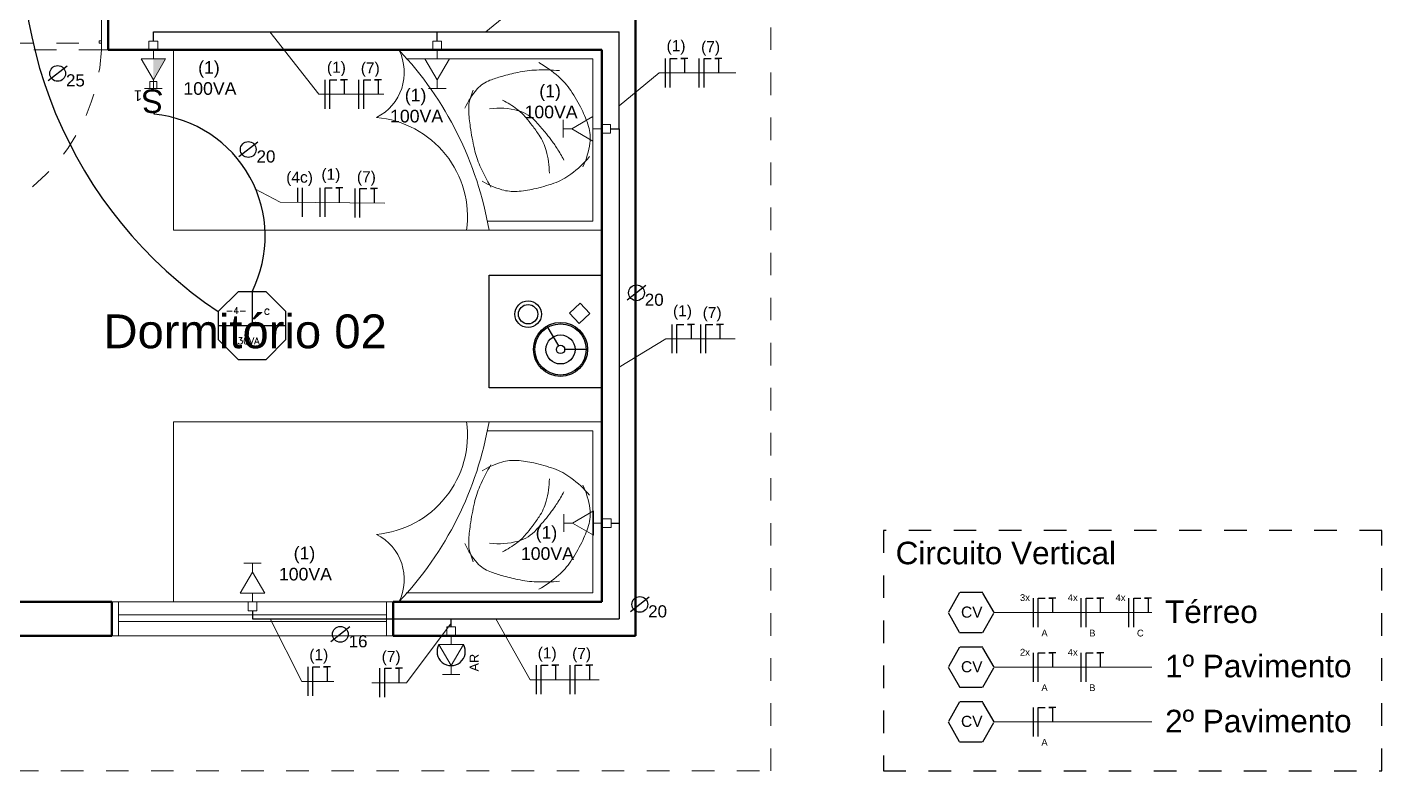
# Model space of a CAD drawing. Header units: inches. Extents: x 179598 to 179981, y 9195975 to 9196075.
# Drawn here: x 179651.48 to 179657.49, y 9196022.02 to 9196025.32 of the extents above; entities that cross this region are included whole.
import ezdxf

# ---------------------------------------------------------------- set-up
doc = ezdxf.new("R2010")
doc.units = ezdxf.units.IN
doc.header["$LTSCALE"] = 0.05
doc.header["$MEASUREMENT"] = 0
for name, pattern in [('CONTINU', [0]), ('DASH2', [0.75, 0.5, -0.25]), ('DASHED2', [0.375, 0.25, -0.125]), ('HIDDEN', [0.375, 0.25, -0.125]), ('HIDDEN2', [0.1875, 0.125, -0.0625])]:
    doc.linetypes.add(name, pattern=pattern)
for name, color, linetype in [('Electric', 10, 'Continuous'), ('ILUMINAÇÃO', 3, 'Continuous'), ('LAYOUT', 7, 'CONTINU'), ('PTO', 1, 'Continuous'), ('TEP', 40, 'DASH2'), ('TEXTO', 250, 'Continuous')]:
    doc.layers.add(name, color=color, linetype=linetype)
for name, color, linetype, lineweight in [('Eletrodutos', 220, 'Continuous', 25), ('ESQUADRIA', 7, 'Continuous', 5), ('FNT', 30, 'Continuous', 25), ('HASTES', 250, 'Continuous', 25), ('NOTAS', 180, 'Continuous', 25), ('PAREDE', 7, 'Continuous', 50), ('PROJEÇÃO', 7, 'DASHED2', 0), ('TamanhoEletroduto', 174, 'Continuous', 30)]:
    doc.layers.add(name, color=color, linetype=linetype, lineweight=lineweight)
doc.styles.add('Cota', font='arial.ttf')
doc.styles.add('R_60_1-100', font='swissl.ttf', dxfattribs={"height": 0.15})
doc.styles.get("Standard").update_dxf_attribs({"font": ''})
doc.styles.get('Standard').set_extended_font_data('txt.shx')

# ---------------------------------------------------------------- blocks, each defined once
blk = doc.blocks.new('A$C786F5E89')
at = {"layer": 'LAYOUT', "lineweight": 20}
for p, q in [((0.04, 1.86), (0.04, 1.0317)), ((0.76, 1.86), (0.04, 1.86)), ((0.76, 1.3934), (0.76, 1.86))]:
    blk.add_line(p, q, dxfattribs=at)
blk.add_lwpolyline([(0.8, 1.9), (0, 1.9), (0, 0), (0.8, 0)], close=True, dxfattribs=at)
for points in [[(0.0564, 1.6211, -0.050543), (0.1181, 1.7076, -0.064376), (0.1807, 1.7628, -0.03352), (0.2637, 1.8109, -0.039598), (0.3391, 1.8411, -0.109626), (0.414, 1.8473, -0.0754), (0.5181, 1.8166)], [(0.4735, 1.8457, -0.057152), (0.5509, 1.7633, -0.075208), (0.5915, 1.6873, -0.030275), (0.6169, 1.5986, -0.036967), (0.6278, 1.5239, -0.089016), (0.6206, 1.4571, -0.061822), (0.5824, 1.3687)], [(0.0918, 1.712, 0.034352), (0.0891, 1.6099, 0.04249), (0.0995, 1.5278, 0.015911), (0.1173, 1.4565, 0.020937), (0.1347, 1.4035, 0.121269), (0.1729, 1.3477, 0.080025), (0.2586, 1.2929)], [(0.2613, 1.4015, -0.103492), (0.2701, 1.5298, -0.14369), (0.3198, 1.6091, -0.007817), (0.3642, 1.6473, -0.010698), (0.3977, 1.674, -0.020146), (0.4368, 1.7014, -0.015912), (0.4887, 1.7324)], [(0.2223, 1.4599, -0.040593), (0.2626, 1.5236, -0.055645), (0.3003, 1.5637, -0.015363), (0.3347, 1.5911, -0.01263), (0.3782, 1.6221, -0.082628), (0.4468, 1.6534, -0.061291), (0.5471, 1.6675)], [(0.6089, 1.4081, -0.033461), (0.514, 1.3593, -0.04596), (0.44, 1.3351, -0.01901), (0.3418, 1.3166, -0.025886), (0.2687, 1.3095, -0.088683), (0.2128, 1.3169, -0.020726), (0.178, 1.3297)]]:
    blk.add_lwpolyline(points, format="xyb", dxfattribs=at)
for centre, radius, start, end in [((1.0634, -0.1268), 1.5493, 99.78806, 133.34204), ((0.7407, 0.8616), 0.4424, 82.30103, 175.01858), ((0.1, 0.8), 0.2236, 26.56505, 116.56505)]:
    blk.add_arc(centre, radius, start, end, dxfattribs=at)
blk = doc.blocks.new('A$C73877B83')
at = {"layer": 'LAYOUT'}
for p, q in [((0.2747, 0.243), (0.1867, 0.1922)), ((0.1708, 0.063), (0.1708, 0.1646))]:
    blk.add_line(p, q, dxfattribs=at)
for points in [[(0.5, 0), (0, 0), (0, 0.5), (0.5, 0.5)], [(0.2859, 0.1004), (0.3301, 0.0532), (0.3754, 0.0957), (0.3312, 0.1428)]]:
    blk.add_lwpolyline(points, close=True, dxfattribs=at)
for centre, radius in [((0.3271, 0.3269), 0.059), ((0.3271, 0.3269), 0.043), ((0.1708, 0.183), 0.12), ((0.1708, 0.183), 0.1136), ((0.1708, 0.183), 0.0646), ((0.1708, 0.183), 0.0184)]:
    blk.add_circle(centre, radius, dxfattribs=at)
blk = doc.blocks.new('A$C39A72CA2')
at = {"layer": 'ESQUADRIA'}
for points in [[(0, 0), (0.03, 0), (0.03, 0.15), (0, 0.15)], [(1.22, 0), (0.03, 0), (0.03, 0.15), (1.22, 0.15)], [(1.22, 0), (1.25, 0), (1.25, 0.15), (1.22, 0.15)], [(0.03, 0.0576), (1.22, 0.0576), (1.22, 0.0876), (0.03, 0.0876)]]:
    blk.add_lwpolyline(points, close=True, dxfattribs=at)
blk = doc.blocks.new('PORTA80_PB')
at = {"layer": 'ESQUADRIA'}
for p, q in [((0.02, 0.9055), (0.0125, 0.9055)), ((0.02, 0.9055), (0.02, 0.7763)), ((0.065, 0.9055), (0.065, 0.7763)), ((0.065, 0.9055), (0.0725, 0.9055)), ((0.0036, 0.8955), (0.0002, 0.8755)), ((0.0075, 0.8755), (0.0002, 0.8755)), ((0.0105, 0.8955), (0.0036, 0.8955)), ((0.03, 0.8955), (0.02, 0.8955)), ((0.03, 0.8755), (0.02, 0.8755)), ((0.055, 0.8955), (0.065, 0.8955)), ((0.055, 0.8755), (0.065, 0.8755)), ((0.0745, 0.8955), (0.0814, 0.8955)), ((0.0775, 0.8755), (0.0848, 0.8755)), ((0.0814, 0.8955), (0.0848, 0.8755)), ((0.83, 0), (0.03, 0))]:
    blk.add_line(p, q, dxfattribs=at)
for points in [[(0.03, 0.15), (0.055, 0.15), (0.055, 0.95), (0.03, 0.95)], [(0, 0), (0.03, 0), (0.03, 0.15), (0, 0.15)], [(0.83, 0), (0.86, 0), (0.86, 0.15), (0.83, 0.15)], [(0.04, 0.11), (0.03, 0.11), (0.03, 0.12), (0.04, 0.12)], [(0.82, 0.12), (0.83, 0.12), (0.83, 0.11), (0.82, 0.11)]]:
    blk.add_lwpolyline(points, close=True, dxfattribs=at)
at = {"layer": 'ESQUADRIA', "linetype": 'HIDDEN2'}
blk.add_lwpolyline([(0.03, 0.12), (0.83, 0.12), (0.83, 0.15), (0.03, 0.15)], close=True, dxfattribs=at)
at = {"layer": 'ESQUADRIA'}
for centre, radius, start, end in [((0.4334, 0.8257), 0.4284, 169.26017, 186.65508), ((-0.3484, 0.8257), 0.4284, 353.34492, 10.73983), ((0.0139, 0.7771), 0.00614, 187.18725, 352.0859), ((0.0711, 0.7771), 0.00614, 187.9141, 352.81275)]:
    blk.add_arc(centre, radius, start, end, dxfattribs=at)
at = {"layer": 'ESQUADRIA', "linetype": 'HIDDEN', "ltscale": 0.4}
blk.add_arc((-0.0154, 0.1046), 0.8466, 3.07158, 86.92842, dxfattribs=at)
blk = doc.blocks.new('ta30')
at = {"lineweight": 5}
for p, q in [((-0.139, 0.1), (0, 0.34)), ((-0.1, 0.44), (0.1, 0.44)), ((0, 0.44), (0, 0.34)), ((0.139, 0.1), (0, 0.34)), ((-0.139, 0.1), (0.139, 0.1)), ((-0.05, 0), (-0.05, -0.1)), ((-0.05, 0), (0.05, 0)), ((0, 0.1), (0, 0)), ((0.05, 0), (0.05, -0.1)), ((-0.05, -0.1), (0.05, -0.1))]:
    blk.add_line(p, q, dxfattribs=at)
blk = doc.blocks.new('TA100')
at = {"lineweight": 5}
for p, q in [((-0.139, 0.1), (0, 0.34)), ((-0.1, 0.44), (0.1, 0.44)), ((0, 0.44), (0, 0.34)), ((0.139, 0.1), (0, 0.34)), ((-0.139, 0.1), (0, 0.1)), ((-0.05, 0), (0.05, 0)), ((-0.05, 0), (-0.05, -0.1)), ((0, 0.1), (0, 0)), ((0, 0.1), (0.139, 0.1)), ((0.05, 0), (0.05, -0.1)), ((-0.05, -0.1), (0.05, -0.1))]:
    blk.add_line(p, q, dxfattribs=at)
blk.add_solid([(0, 0.1), (0, 0.34), (-0.139, 0.1)], dxfattribs=at)
blk = doc.blocks.new('Iluminação1')
at = {"layer": 'ILUMINAÇÃO'}
for p, q in [((0, 0.15), (0, 0)), ((-0.15, 0), (0.15, 0))]:
    blk.add_line(p, q, dxfattribs=at)
blk.add_lwpolyline([(-0.0621, 0.15), (-0.15, 0.0621), (-0.15, -0.0621), (-0.0621, -0.15), (0.0621, -0.15), (0.15, -0.0621), (0.15, 0.0621), (0.0621, 0.15)], close=True, dxfattribs=at)
blk = doc.blocks.new('LinguaNoSeu')
at = {"layer": 'Electric', "linetype": 'CONTINU', "lineweight": 20}
blk.add_lwpolyline([(179679.5062, 9196029.819), (179679.5453, 9196029.819), (179679.5453, 9196029.8581), (179679.5062, 9196029.8581), (179679.5062, 9196029.819), (179679.5062, 9196029.8581), (179679.5258, 9196029.8581), (179679.5258, 9196029.8971), (179679.5799, 9196029.8971), (179679.5258, 9196029.9909), (179679.4716, 9196029.8971), (179679.5258, 9196029.8971), (179679.5799, 9196029.8971), (179679.5258, 9196029.9909), (179679.5258, 9196030.0299), (179679.5648, 9196030.0299), (179679.4867, 9196030.0299)], dxfattribs=at)
at = {"layer": 'PTO', "linetype": 'CONTINU', "lineweight": 30}
blk.add_arc((179679.5258, 9196029.9284), 0.0625, 330, 210, dxfattribs=at)
at = {"layer": 'Electric', "linetype": 'CONTINU', "lineweight": 20, "style": 'Cota'}
blk.add_text('AR', height=0.0407, rotation=270, dxfattribs=at).set_placement((179679.4031, 9196030.017))
blk = doc.blocks.new('Interruptor1W')
at = {"layer": 'ILUMINAÇÃO', "linetype": 'CONTINU', "lineweight": 20}
blk.add_lwpolyline([(179675.1845, 9196027.4212), (179675.2236, 9196027.4212), (179675.2236, 9196027.4602), (179675.1845, 9196027.4602)], close=True, dxfattribs=at)
at = {"layer": 'ILUMINAÇÃO', "linetype": 'CONTINU', "lineweight": 20, "attachment_point": 1, "style": 'Cota'}
for s, width, insert, char_height in [('S', 0.319218, (179675.1488, 9196027.592), 0.1276), ('1', 0.07511, (179675.265, 9196027.5265), 0.0573)]:
    blk.add_mtext_dynamic_manual_height_columns(s, width=width, gutter_width=0.75, heights=[0], dxfattribs=dict(at, insert=insert, char_height=char_height))
blk = doc.blocks.new('Interruptor1')
at = {"layer": 'ILUMINAÇÃO', "linetype": 'CONTINU', "lineweight": 35}
blk.add_line((179678.1328, 9196024.8734), (179678.1328, 9196024.8825), dxfattribs=at)
at = {"layer": 'ILUMINAÇÃO', "linetype": 'CONTINU', "lineweight": 20}
blk.add_blockref('Interruptor1W', (2.9333, -2.7169), dxfattribs=at)

msp = doc.modelspace()

# ---------------------------------------------------------------- linework, layer by layer
at = {"layer": 'Eletrodutos', "linetype": 'CONTINU', "lineweight": 30}
for p, q in [((179652.0381, 9196025.2995), (179654.1055, 9196025.2995)), ((179652.0381, 9196025.2581), (179652.0381, 9196025.2995)), ((179653.2979, 9196025.2581), (179653.2979, 9196025.2995)), ((179654.1055, 9196024.869), (179654.1055, 9196025.2995)), ((179654.0671, 9196024.869), (179654.1055, 9196024.869)), ((179654.1055, 9196024.869), (179654.1055, 9196022.694)), ((179654.0702, 9196023.119), (179654.1055, 9196023.119)), ((179652.4781, 9196022.7299), (179652.4781, 9196022.694)), ((179652.4781, 9196022.694), (179654.1055, 9196022.694)), ((179653.3597, 9196022.6565), (179653.3597, 9196022.694))]:
    msp.add_line(p, q, dxfattribs=at)
at = {"layer": 'Eletrodutos', "color": 32, "linetype": 'HIDDEN', "lineweight": 30, "true_color": 0xcd6928}
for points in [[(179655.6163, 9196022.8102), (179655.565, 9196022.7215), (179655.6163, 9196022.6327), (179655.7188, 9196022.6327), (179655.77, 9196022.7215), (179655.7188, 9196022.8102)], [(179655.6163, 9196022.5677), (179655.565, 9196022.4789), (179655.6163, 9196022.3902), (179655.7188, 9196022.3902), (179655.77, 9196022.4789), (179655.7188, 9196022.5677)], [(179655.6163, 9196022.3252), (179655.565, 9196022.2364), (179655.6163, 9196022.1476), (179655.7188, 9196022.1476), (179655.77, 9196022.2364), (179655.7188, 9196022.3252)]]:
    msp.add_lwpolyline(points, close=True, dxfattribs=at)
at = {"layer": 'Eletrodutos', "linetype": 'CONTINU', "lineweight": 30}
for centre, radius, start, end in [((179653.4219, 9196025.6924), 1.9681, 168.9698, 236.16423), ((179651.9897, 9196024.3911), 0.5448, 333.21368, 84.51666)]:
    msp.add_arc(centre, radius, start, end, dxfattribs=at)
at = {"layer": 'FNT', "linetype": 'CONTINU', "lineweight": 30}
for p, q in [((179654.309, 9196025.181), (179654.309, 9196025.0524)), ((179654.4595, 9196025.181), (179654.4595, 9196025.0524)), ((179652.7985, 9196025.0867), (179652.7985, 9196024.9582)), ((179652.9491, 9196025.0867), (179652.9491, 9196024.9582)), ((179652.6771, 9196024.607), (179652.6771, 9196024.5427)), ((179652.7771, 9196024.607), (179652.7771, 9196024.4784)), ((179652.9318, 9196024.6039), (179652.9318, 9196024.4753)), ((179654.3384, 9196024.001), (179654.3384, 9196023.8725)), ((179654.4664, 9196024.001), (179654.4664, 9196023.8725)), ((179655.9422, 9196022.7857), (179655.9422, 9196022.6572)), ((179656.1543, 9196022.7857), (179656.1543, 9196022.6572)), ((179656.3664, 9196022.7857), (179656.3664, 9196022.6572)), ((179656.3664, 9196022.7857), (179656.3664, 9196022.6572)), ((179655.9422, 9196022.5432), (179655.9422, 9196022.4147)), ((179656.1543, 9196022.5432), (179656.1543, 9196022.4147)), ((179652.723, 9196022.4803), (179652.723, 9196022.3518)), ((179653.0417, 9196022.4748), (179653.0417, 9196022.3462)), ((179653.7365, 9196022.4881), (179653.7365, 9196022.3596)), ((179653.8871, 9196022.4881), (179653.8871, 9196022.3596)), ((179655.9422, 9196022.3007), (179655.9422, 9196022.1721))]:
    msp.add_line(p, q, dxfattribs=at)
for points in [[(179654.3321, 9196025.0524), (179654.3321, 9196025.181), (179654.363, 9196025.181)], [(179654.4105, 9196025.181), (179654.3796, 9196025.181), (179654.3951, 9196025.181), (179654.3951, 9196025.1167)], [(179654.4826, 9196025.0524), (179654.4826, 9196025.181), (179654.5135, 9196025.181)], [(179654.5611, 9196025.181), (179654.5302, 9196025.181), (179654.5456, 9196025.181), (179654.5456, 9196025.1167)], [(179652.8216, 9196024.9582), (179652.8216, 9196025.0867), (179652.8525, 9196025.0867)], [(179652.9001, 9196025.0867), (179652.8692, 9196025.0867), (179652.8846, 9196025.0867), (179652.8846, 9196025.0224)], [(179652.9722, 9196024.9582), (179652.9722, 9196025.0867), (179653.0031, 9196025.0867)], [(179653.0506, 9196025.0867), (179653.0197, 9196025.0867), (179653.0352, 9196025.0867), (179653.0352, 9196025.0224)], [(179652.7001, 9196024.4784), (179652.7001, 9196024.607), (179652.7001, 9196024.607)], [(179652.8002, 9196024.4784), (179652.8002, 9196024.607), (179652.8311, 9196024.607)], [(179652.8787, 9196024.607), (179652.8478, 9196024.607), (179652.8632, 9196024.607), (179652.8632, 9196024.5427)], [(179652.9549, 9196024.4753), (179652.9549, 9196024.6039), (179652.9858, 9196024.6039)], [(179653.0333, 9196024.6039), (179653.0024, 9196024.6039), (179653.0179, 9196024.6039), (179653.0179, 9196024.5396)], [(179654.3615, 9196023.8725), (179654.3615, 9196024.001), (179654.3924, 9196024.001)], [(179654.4399, 9196024.001), (179654.409, 9196024.001), (179654.4245, 9196024.001), (179654.4245, 9196023.9368)], [(179654.4895, 9196023.8725), (179654.4895, 9196024.001), (179654.5204, 9196024.001)], [(179654.5679, 9196024.001), (179654.537, 9196024.001), (179654.5525, 9196024.001), (179654.5525, 9196023.9368)], [(179655.9653, 9196022.6572), (179655.9653, 9196022.7857), (179655.9962, 9196022.7857)], [(179656.0437, 9196022.7857), (179656.0128, 9196022.7857), (179656.0283, 9196022.7857), (179656.0283, 9196022.7215)], [(179656.1774, 9196022.6572), (179656.1774, 9196022.7857), (179656.2083, 9196022.7857)], [(179656.2558, 9196022.7857), (179656.2249, 9196022.7857), (179656.2404, 9196022.7857), (179656.2404, 9196022.7215)], [(179656.3895, 9196022.6572), (179656.3895, 9196022.7857), (179656.4204, 9196022.7857)], [(179656.3895, 9196022.6572), (179656.3895, 9196022.7857), (179656.4204, 9196022.7857)], [(179656.4679, 9196022.7857), (179656.437, 9196022.7857), (179656.4525, 9196022.7857), (179656.4525, 9196022.7215)], [(179656.4679, 9196022.7857), (179656.437, 9196022.7857), (179656.4525, 9196022.7857), (179656.4525, 9196022.7215)], [(179655.9653, 9196022.4147), (179655.9653, 9196022.5432), (179655.9962, 9196022.5432)], [(179656.0437, 9196022.5432), (179656.0128, 9196022.5432), (179656.0283, 9196022.5432), (179656.0283, 9196022.4789)], [(179656.1774, 9196022.4147), (179656.1774, 9196022.5432), (179656.2083, 9196022.5432)], [(179656.2558, 9196022.5432), (179656.2249, 9196022.5432), (179656.2404, 9196022.5432), (179656.2404, 9196022.4789)], [(179652.7461, 9196022.3518), (179652.7461, 9196022.4803), (179652.777, 9196022.4803)], [(179652.8245, 9196022.4803), (179652.7936, 9196022.4803), (179652.8091, 9196022.4803), (179652.8091, 9196022.4161)], [(179653.0648, 9196022.3462), (179653.0648, 9196022.4748), (179653.0957, 9196022.4748)], [(179653.1432, 9196022.4748), (179653.1123, 9196022.4748), (179653.1278, 9196022.4748), (179653.1278, 9196022.4105)], [(179653.7596, 9196022.3596), (179653.7596, 9196022.4881), (179653.7905, 9196022.4881)], [(179653.8381, 9196022.4881), (179653.8072, 9196022.4881), (179653.8226, 9196022.4881), (179653.8226, 9196022.4239)], [(179653.9102, 9196022.3596), (179653.9102, 9196022.4881), (179653.9411, 9196022.4881)], [(179653.9886, 9196022.4881), (179653.9577, 9196022.4881), (179653.9732, 9196022.4881), (179653.9732, 9196022.4239)], [(179655.9653, 9196022.1721), (179655.9653, 9196022.3007), (179655.9962, 9196022.3007)], [(179656.0437, 9196022.3007), (179656.0128, 9196022.3007), (179656.0283, 9196022.3007), (179656.0283, 9196022.2364)]]:
    msp.add_lwpolyline(points, dxfattribs=at)
at = {"layer": 'HASTES', "linetype": 'CONTINU', "lineweight": 20}
for p, q in [((179652.6011, 9196024.5427), (179652.488, 9196024.602)), ((179653.1618, 9196022.4105), (179653.3597, 9196022.6752)), ((179653.1618, 9196022.4105), (179653.007, 9196022.4105))]:
    msp.add_line(p, q, dxfattribs=at)
for points in [[(179653.5134, 9196025.2995), (179653.6915, 9196025.4457), (179653.9869, 9196025.4457)], [(179652.5556, 9196025.2995), (179652.773, 9196025.0224), (179653.0608, 9196025.0224)], [(179654.1055, 9196024.9704), (179654.2835, 9196025.1167), (179654.6226, 9196025.1167)], [(179653.0657, 9196024.5396), (179653.0657, 9196024.5396), (179652.6011, 9196024.5427)], [(179654.1055, 9196023.8104), (179654.3129, 9196023.9368), (179654.6199, 9196023.9368)], [(179656.4696, 9196022.7215), (179656.4696, 9196022.7215), (179655.77, 9196022.7215)], [(179652.557, 9196022.694), (179652.6975, 9196022.4161), (179652.8388, 9196022.4161)], [(179653.5582, 9196022.694), (179653.711, 9196022.4239), (179654.0169, 9196022.4239)], [(179656.4696, 9196022.4789), (179656.4696, 9196022.4789), (179655.77, 9196022.4789)], [(179656.4696, 9196022.2364), (179656.4696, 9196022.2364), (179655.77, 9196022.2364)]]:
    msp.add_lwpolyline(points, dxfattribs=at)
at = {"layer": 'PAREDE'}
for p, q in [((179651.8381, 9196025.219), (179651.8381, 9196025.369)), ((179654.1781, 9196022.619), (179654.1781, 9196025.369)), ((179654.0281, 9196025.219), (179651.8381, 9196025.219)), ((179654.0281, 9196022.769), (179654.0281, 9196025.219)), ((179651.8531, 9196022.769), (179650.9281, 9196022.769)), ((179651.8531, 9196022.619), (179651.8531, 9196022.769)), ((179654.0281, 9196022.769), (179653.1031, 9196022.769)), ((179653.1031, 9196022.619), (179653.1031, 9196022.769)), ((179651.8531, 9196022.619), (179650.7781, 9196022.619)), ((179654.1781, 9196022.619), (179653.1031, 9196022.619))]:
    msp.add_line(p, q, dxfattribs=at)
at = {"layer": 'PROJEÇÃO'}
msp.add_lwpolyline([(179646.8281, 9196027.319), (179646.8281, 9196022.019), (179654.7781, 9196022.019), (179654.7781, 9196025.919), (179654.7781, 9196025.919), (179654.7781, 9196026.469), (179654.7781, 9196026.469), (179654.7781, 9196030.419), (179654.7781, 9196030.419), (179654.7781, 9196031.069), (179654.7781, 9196031.069), (179654.7781, 9196034.969), (179654.7781, 9196034.969), (179654.7781, 9196035.569), (179654.7781, 9196035.569), (179654.7781, 9196039.469), (179649.9781, 9196039.469), (179649.9781, 9196038.819), (179646.8281, 9196038.819), (179646.8281, 9196033.269)], dxfattribs=at)
at = {"layer": 'TamanhoEletroduto', "linetype": 'CONTINU'}
for p, q in [((179651.6553, 9196025.1476), (179651.5716, 9196025.0821)), ((179652.5011, 9196024.8099), (179652.4174, 9196024.7443)), ((179654.2241, 9196024.1739), (179654.1403, 9196024.1083)), ((179654.239, 9196022.7908), (179654.1553, 9196022.7252)), ((179652.9096, 9196022.658), (179652.8259, 9196022.5924))]:
    msp.add_line(p, q, dxfattribs=at)
for centre in [(179651.6135, 9196025.1148), (179652.4593, 9196024.7771), (179654.1822, 9196024.1411), (179654.1971, 9196022.758), (179652.8678, 9196022.6252)]:
    msp.add_circle(centre, 0.035, dxfattribs=at)
at = {"layer": 'TEXTO', "linetype": 'HIDDEN', "lineweight": 30}
msp.add_lwpolyline([(179655.2781, 9196022.019), (179657.4904, 9196022.019), (179657.4904, 9196023.0867), (179655.2781, 9196023.0867)], close=True, dxfattribs=at)

# ---------------------------------------------------------------- block references
at = {"layer": 'ESQUADRIA', "xscale": -1, "rotation": 180}
for name, p in [('PORTA80_PB', (179650.9781, 9196025.369)), ('A$C39A72CA2', (179651.8531, 9196022.769))]:
    msp.add_blockref(name, p, dxfattribs=at)
at = {"layer": 'ILUMINAÇÃO', "linetype": 'CONTINU', "lineweight": 40, "xscale": 0.817129049023036, "yscale": 0.817129049023036, "zscale": 0.817129049023036, "rotation": 180}
msp.add_blockref('Interruptor1', (326472.2635, 16710364.0005), dxfattribs=at)
at = {"layer": 'LAYOUT', "lineweight": 20}
for name, p, rotation in [('A$C786F5E89', (179652.1281, 9196025.219), 270), ('A$C73877B83', (179654.0281, 9196023.719), 90)]:
    msp.add_blockref(name, p, dxfattribs=dict(at, rotation=rotation))
at = {"layer": 'LAYOUT', "lineweight": 20, "xscale": -1, "rotation": 270}
msp.add_blockref('A$C786F5E89', (179652.1281, 9196022.769), dxfattribs=at)
at = {"layer": 'PTO'}
for name, p, xscale, yscale, zscale, rotation in [('TA100', (179652.0381, 9196025.219), 0.3906251953034037, 0.3906251953034037, 0.3906251953034037, 180), ('ta30', (179653.2979, 9196025.219), 0.3906251953034036, 0.3906251953034036, 0.3906251953034036, 180), ('ta30', (179654.0281, 9196024.869), 0.3906251953034037, 0.3906251953034037, 0.3906251953034037, 90.00000000000001), ('ta30', (179654.0311, 9196023.119), 0.3906251953034037, 0.3906251953034037, 0.3906251953034037, 90.00000000000001)]:
    msp.add_blockref(name, p, dxfattribs=dict(at, xscale=xscale, yscale=yscale, zscale=zscale, rotation=rotation))
at = {"layer": 'PTO', "xscale": 0.3906251953034036, "yscale": 0.3906251953034036, "zscale": 0.3906251953034036}
msp.add_blockref('ta30', (179652.4781, 9196022.769), dxfattribs=at)
at = {"layer": 'PTO', "linetype": 'CONTINU', "lineweight": 30, "rotation": 180}
msp.add_blockref('LinguaNoSeu', (359332.8855, 18392052.477), dxfattribs=at)
at = {"layer": 'TEP'}
msp.add_blockref('Iluminação1', (179652.476, 9196023.9956), dxfattribs=at)

# ---------------------------------------------------------------- texts
at = {"color": 3, "insert": (179652.5277, 9196024.082), "char_height": 0.0378, "attachment_point": 1}
msp.add_mtext_dynamic_manual_height_columns('c', width=0.270453, gutter_width=1, heights=[0], dxfattribs=at)
at = {"layer": 'FNT', "linetype": 'CONTINU', "lineweight": 20, "attachment_point": 1, "style": 'Cota'}
for s, width, insert, char_height in [('(1)', 0.040202, (179654.3157, 9196025.2625), 0.04926), ('(7)', 0.040202, (179654.4691, 9196025.258), 0.04926), ('(1)', 0.040202, (179652.8083, 9196025.1668), 0.04926), ('(7)', 0.040202, (179652.9587, 9196025.1638), 0.04926), ('(1)', 0.040202, (179652.784, 9196024.6922), 0.04926), ('(4c)', 0.040202, (179652.6277, 9196024.679), 0.04926), ('(7)', 0.040202, (179652.9414, 9196024.6809), 0.04926), ('(1)', 0.040202, (179654.3443, 9196024.0858), 0.04926), ('(7)', 0.040202, (179654.476, 9196024.0781), 0.04926), ('Circuito Vertical', 1.166815, (179655.3324, 9196023.0362), 0.1), ('\\pi0.06;3x', 0.515769, (179655.8241, 9196022.8033), 0.03), ('\\pi0.06;4x', 0.515769, (179656.0362, 9196022.8033), 0.03), ('\\pi0.06;4x', 0.515769, (179656.2483, 9196022.8033), 0.03), ('Térreo', 0.515769, (179656.5283, 9196022.7754), 0.1), ('\\pi0.01998;CV', 0.131593, (179655.6024, 9196022.7485), 0.049265), ('\\pi0.06;A', 0.515769, (179655.9191, 9196022.6457), 0.03), ('\\pi0.06;B', 0.515769, (179656.1312, 9196022.6457), 0.03), ('\\pi0.06;C', 0.515769, (179656.3433, 9196022.6457), 0.03), ('\\pi0.06;C', 0.515769, (179656.3433, 9196022.6457), 0.03), ('(1)', 0.040202, (179652.7302, 9196022.5595), 0.04926), ('(7)', 0.040202, (179653.0513, 9196022.5518), 0.04926), ('(1)', 0.040202, (179653.7438, 9196022.5673), 0.04926), ('(7)', 0.040202, (179653.8967, 9196022.5652), 0.04926), ('\\pi0.06;2x', 0.515769, (179655.8241, 9196022.5608), 0.03), ('\\pi0.06;4x', 0.515769, (179656.0362, 9196022.5608), 0.03), ('1º Pavimento', 0.990799, (179656.5283, 9196022.5345), 0.1), ('\\pi0.01998;CV', 0.131593, (179655.6024, 9196022.506), 0.049265), ('\\pi0.06;A', 0.515769, (179655.9191, 9196022.4032), 0.03), ('\\pi0.06;B', 0.515769, (179656.1312, 9196022.4032), 0.03), ('2º Pavimento', 0.861438, (179656.5283, 9196022.2903), 0.1), ('\\pi0.01998;CV', 0.131593, (179655.6024, 9196022.2635), 0.049265), ('\\pi0.06;A', 0.515769, (179655.9191, 9196022.1607), 0.03)]:
    msp.add_mtext_dynamic_manual_height_columns(s, width=width, gutter_width=0.5, heights=[0], dxfattribs=dict(at, insert=insert, char_height=char_height))
at = {"layer": 'ILUMINAÇÃO'}
for s, p in [('-4-', (179652.359, 9196024.0472)), ('30VA', (179652.4112, 9196023.9125))]:
    msp.add_text(s, height=0.03, dxfattribs=at).set_placement(p)
at = {"layer": 'NOTAS', "linetype": 'CONTINU', "lineweight": 30, "char_height": 0.05613, "attachment_point": 1, "style": 'Cota'}
for insert in [(179652.1715, 9196025.1695), (179653.6855, 9196025.0653), (179653.0887, 9196025.0469), (179653.6693, 9196023.1053), (179652.5954, 9196023.0139)]:
    msp.add_mtext_dynamic_manual_height_columns('   (1)\\P100VA', width=0.415348, gutter_width=0.5, heights=[0], dxfattribs=dict(at, insert=insert))
at = {"layer": 'TamanhoEletroduto', "linetype": 'CONTINU', "lineweight": 20, "style": 'Cota'}
for s, p in [('25', (179651.6504, 9196025.0572)), ('20', (179652.4962, 9196024.7194)), ('20', (179654.2192, 9196024.0834)), ('20', (179654.2341, 9196022.7003)), ('16', (179652.9047, 9196022.5675))]:
    msp.add_text(s, height=0.05386, dxfattribs=at).set_placement(p)
at = {"layer": 'TEXTO', "style": 'R_60_1-100'}
msp.add_text('Dormitório 02', height=0.15, dxfattribs=at).set_placement((179651.8167, 9196023.895))

doc.saveas('drawing.dxf')
